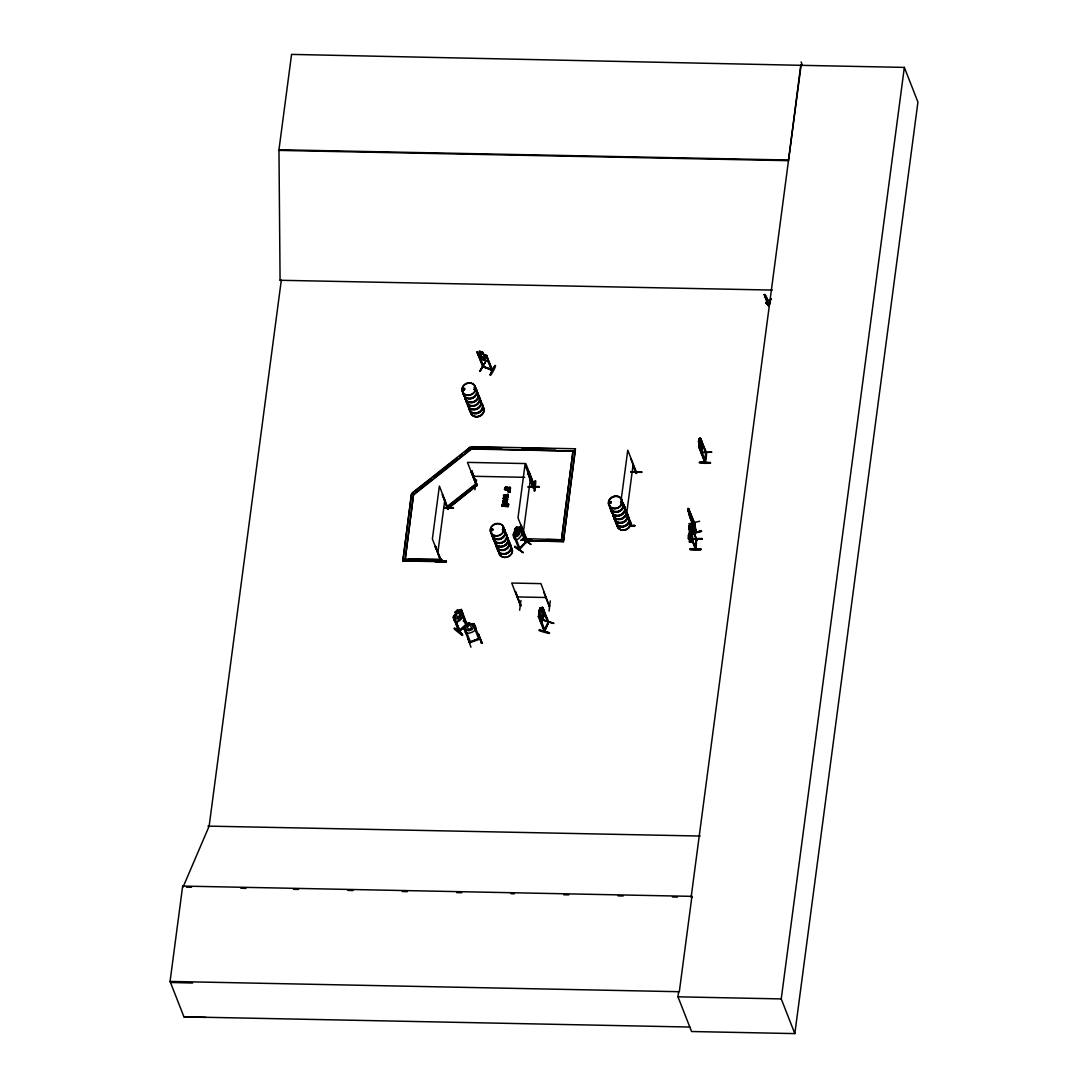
<?xml version="1.0" encoding="UTF-8"?>
<svg xmlns="http://www.w3.org/2000/svg" width="1088" height="1088" viewBox="0 0 1088 1088"><rect width="100%" height="100%" fill="white"/><g stroke="black" fill="none" stroke-linecap="round" stroke-linejoin="round"><path stroke-width="1.5" d="M503.39 501.187L503.894 502.534L505.09 502.561L504.954 501.078M690.078 549.603L701.053 549.658C684.529 550.528 688.078 547.454 701.094 549.209M690.037 548.896L701.094 549.154M505.09 502.561L504.995 501.663M507.294 500.684C508.246 504.954 501.5 502.765 502.71 502.221M435.322 561.082L446.284 561.177L446.325 562.02C428.114 561.394 434.806 561.109 446.27 561.19M446.311 562.006L435.363 561.843M521.03 540.274L531.978 540.369M630.061 525.654L634.78 525.626L630.02 526.102M634.712 526.17L630.02 526.021M699.448 462.278L710.396 462.468L710.437 463.216C692.471 463.95 699.081 460.578 710.437 463.202M506.627 500.806C506.151 504.9 505.866 500.14 504.288 499.773A1.523 1.319 -21.4 0 0 503.472 499.963L503.132 502.302M505.675 502.574L505.471 500.521L504.41 500.058A1.523 1.319 -21.4 0 0 503.581 500.249L502.874 501.228M521.982 533.841L522.063 531.406M519.425 527.041C508.599 530.903 514.162 548.828 522.158 533.895L522.24 531.393L520.282 526.864L519.33 527.068C517.045 531.406 517.29 523.586 514.556 529.638L515.318 531.406L513.196 534.548L519.262 549.753C519.683 546.842 519.479 549.304 526.497 541.334M504.492 489.083L505.458 487.302L507.62 487.587M693.845 522.417L694.715 523.559L688.636 508.939L694.647 523.478M694.294 522.131L693.967 523.233M695.79 532.182L695.98 530.822M689.289 514.189L696.225 532.209L688.731 511.251M766.564 303.049L767.434 304.45L767.802 302.777M689.438 533.65L690.159 536.534L689.506 539.825L690.336 537.295L691.247 539.553L690.486 536.534M462.944 614.081L462.713 616.556L456.674 622.214M689.275 525.354C688.976 535.024 688.568 520.363 690.078 527.231L690.363 526.17L691.968 532.358L690.921 535.663M689.357 528.877L689.343 526.347M692.172 539.349L692.458 528.999L692.172 539.349L689.493 534.099L690.186 527.802L691.438 530.985L691.098 534.031L689.846 530.849M690.39 535.119L690.118 534.222L695.817 549.1L689.67 532.467L689.126 528.306M690.975 526.293L691.451 525.395L696.85 540.246L690.975 526.293L691.451 525.395M695.246 548.597L695.368 547.495L696.034 548.202M695.558 547.998L695.368 549.032M695.422 547.631L696.524 539.172L695.436 549.1L689.615 534.099M691.234 539.158L702.263 538.628L691.288 538.601M701.842 450.486L698.496 441.959L698.85 438.75L699.652 440.626L699.924 438.342C704.97 440.232 700.672 469.472 701.95 442.381M698.578 442.014L698.972 438.75M698.904 445.835L700.264 437.934M699.026 445.835L699.761 441.184M700.645 447.413L701.012 444.38M514.624 547.114L514.91 546.421L523.206 552.609L514.651 547.06L514.923 546.394M440.735 561.272L435.418 546.502L441.279 560.497L441.17 561.354L432.371 538.982L439.375 486.037L448.161 508.436M435.798 546.516L435.295 547.4M441.116 559.844C440.518 562.673 440.327 558.348 441.266 560.415M441.048 559.776L441.116 561.286M447.59 509.198C447.413 506.967 447.386 508.912 448.31 508.613L477.034 485.289L475.714 483.902L446.828 506.777L448.31 508.613M447.671 508.436L447.522 509.225M534.562 485.833C531.937 486.282 534.888 484.214 534.63 486.268L525.844 463.57L467.473 462.386L476.286 485.098L470.737 471.172L471.77 470.832L477.034 485.153L471.77 470.832M474.885 489.79L476.585 479.849M477.278 485.058L475.905 484.187M526.483 539.145L526.347 540.246L521.03 525.368L526.946 539.362M521.41 525.382L520.921 526.266M533.664 486.309L528.17 471.988L529.149 472.002L534.548 486.214L533.555 486.2M528.183 474.232L527.911 473.321L533.61 488.199L533.746 487.098M528.496 474.803L533.242 488.09L533.773 487.234M533.474 487.669L533.542 486.594M535.214 480.801L534.67 491.028C537.513 472.627 533.596 482.786 534.14 490.974M528.074 487.016L539.104 486.622L529.693 486.499M630.686 458.619L636.385 473.498L636.398 471.947M629.408 524.946L629.721 524.661C627.98 523.75 632.563 528.034 634.78 525.626M636.181 472.994L635.8 472.097M629.558 525.422L629.462 524.076M636.466 473.294L636.548 472.532M636.398 473.402L636.507 472.505M699.802 448.61L699.53 447.712L705.228 462.59L706.357 452.254M705.758 453.152L706.398 453.737L700.631 438.886L706.561 452.866L705.867 453.546M701.012 438.886L700.522 439.783M700.808 452.581L711.824 452.186L700.808 452.404M705.255 461.19C703.99 464.685 707.472 456.049 706.262 452.254M706.194 453.397L705.826 452.173L704.643 461.176M515.494 591.831L520.853 605.798L515.535 591.478M519.642 610.205L520.948 600.522M543.728 592.062L549.168 606.383L548.978 605.581M549.059 611.075L550.27 600.889M772.371 290.074L280.078 280.282L278.963 149.75L291.57 54.4L801.081 65.321L691.125 897.342L692.322 897.369L691.927 896.362L182.662 886.081L170.068 981.43L183.94 1016.845L206.067 1017.43M405.253 559.042L441.565 559.354L441.47 561.721L402.859 560.932L411.441 494.319L413.562 494.36L471.349 448.61L575.348 451.126M402.859 560.932L411.441 494.319M573.662 451.098L471.526 449.045L470.03 447.209L412.243 492.973L413.562 494.36L404.994 560.973M405.212 559.327L413.562 494.36M437.811 552.854L444.815 499.909M441.565 559.354L441.306 561.286L402.696 560.497M471.349 448.61L471.607 446.678L575.43 448.773L563.366 541.77L526.714 540.6L526.959 538.669L563.625 539.838M413.739 494.795L471.526 449.045L471.607 446.678M502.194 506.138L508.314 505.594L508.341 506.546L502.194 506.138L508.341 506.546M502.411 504.492L508.531 503.948L508.558 504.9L502.411 504.492L508.558 504.9M503.322 498.726L503.282 497.828L506.763 496.93L503.322 498.726L507.525 499.814L507.498 498.862L504.342 498.426M506.872 497.23L503.649 496.21L503.622 495.298L508.096 494.387L508.11 495.366L504.546 495.706L508.096 494.387M502.302 506.423L502.275 505.471M502.52 504.778L502.493 503.826M503.649 496.21L503.622 495.298M506.491 500.181C508.545 500.589 505.485 499.746 506.736 501.092M507.933 491.49L510.258 490.906L510.272 491.98L507.933 491.49L510.272 491.98M508.042 491.776L507.987 491.014M507.525 499.814L507.498 498.862M505.498 498.127L507.824 497.542L507.783 496.699L504.546 495.706M507.824 497.542L507.783 496.699M510.163 491.694L510.258 490.906M523.437 531.719L530.427 478.774M563.366 541.77L575.43 448.773M626.647 513.713L633.202 464.073M279.222 150.402L788.487 160.67L800.836 64.668M801.081 65.321L904.346 67.402L917.932 102.095L794.825 1033.6L691.574 1031.519L677.974 996.826L678.64 991.862M691.927 896.362L679.32 991.712L170.068 981.43M794.825 1033.6L781.238 998.92L904.346 67.402M688.106 508.477L694.253 523.777M538.628 614.883L540.083 608.002L540.845 609.906L541.797 607.607L538.274 616.556M462.291 635.406C464.277 632.305 442.734 621.18 462.318 635.338M475.184 630.387L475.578 628.361M544.068 630.89L544.884 630.074M538.329 616.474L544.231 631.502L544.694 630.442M548.42 622.962L548.189 621.479M544.245 631.366L548.774 622.118L542.898 608.206L547.917 623.043M506.627 501.35L505.566 502.275M689.262 540.994L689.656 542.232L689.574 531.202L691.601 530.808L692.362 531.787L692.43 540.423L692.254 535.269M540.083 608.002L538.723 611.13L539.009 614.91L545.061 630.768L544.381 631.094M470.478 641.961L469.241 641.92L470.125 641.566M479.849 638.574L478.625 638.534M507.28 501.364L506.287 502.846L502.615 502.874M702.195 539.036L691.111 538.873L702.263 538.628M453.41 508.178L443.782 508.178M539.022 487.043L528.061 486.88M641.798 472.342L630.836 472.178M526.143 538.846L526.524 539.743M533.827 487.315L524.987 464.902L517.997 517.847L526.782 540.233L526.062 539.634M636.004 472.6L635.95 471.879M462.754 389.613L463.094 388.457L464.127 388.647M463.216 389.558L463.202 388.498M464.277 389.15L463.76 388.307L464.576 388.484M464.358 388.661L463.923 389.504M464.726 389.422L464.63 388.661M474.803 389.45C473.158 388.634 475.524 388.851 474.45 389.803M474.164 389.246L475.007 389.654M491.042 529.761L492.932 529.122M492.17 529.054L491.858 530.359M491.45 529.788L492.687 529.625M492.769 529.638L491.518 530.033M492.633 530.101L492.483 529.04M493.068 529.747L491.966 530.754L491.096 529.938M502.67 530.427L502.588 529.679L502.819 530.55M503.486 529.883L502.547 529.734M502.806 530.441L503.499 530.019M609.688 502.86L610.15 501.514M609.62 502.112L609.906 502.969M610.912 502.629L610.626 501.772M621.316 502.153L620.731 503.132L627.762 450.201L636.589 472.464M503.513 501.473L503.921 500.494L504.995 501.133M539.172 629.898L549.372 632.767L549.277 633.502C535.405 630.306 535.813 628.402 549.508 632.971M518.786 549.046L519.506 549.644L526.674 541.783L520.866 527.789L520.2 528.51L525.844 542.667L526.687 541.838L525.545 542.368M509.878 488.553C507.511 491.626 507.892 485.656 509.973 488.485M696.47 539.308L696.646 539.906M696.837 540.138L690.54 524.416L692.322 529.094M487.927 361.502L488.362 360.237L486.581 355.681M482.95 366.098L492.742 370.192L486.309 355.953L491.586 370.206L491.45 369.294L492.538 369.689L492.32 370.532L486.635 355.586L477.034 352.09L480.488 358.795L488.022 361.583L488.417 360.128M467.745 638.071L470.968 647.21M765.598 295.895L764.279 294.522L765.231 295.392M767.638 299.499L768.767 303.824M447.875 508.626L447.984 509.334L442.299 494.455L447.603 509.334M440.966 560.742L441.47 561.721M533.161 486.69L533.487 487.492M704.902 461.679L699.53 447.712M454.022 615.441L453.37 616.814L459.082 631.842L459.503 630.278M459.122 631.258L466.235 624.58M699.53 440.626L699.951 439.566L701.542 445.74L700.441 449.045M183.722 885.537L209.141 826.146L281.302 280.174L280.106 280.146M453.546 616.828L461.244 609.606M549.454 605.404L549.549 606.383L540.926 583.63L511.741 583.046L520.472 605.798M539.186 617.63L539.213 616.665L544.626 631.502L548.719 622.214M548.27 623.138L543.252 608.301M544.15 611.769C545.741 617.304 536.411 630.374 544.517 614.462L542.354 607.199L547.998 621.642M543.674 620.065L553.67 623.451L543.374 620.282M544.068 630.782L547.781 622.676M478.774 639.132L473.443 625.219L474.395 624.866L473.443 625.219M478.883 639.091L479.754 638.207M479.93 639.105L469.622 642.79L463.515 627.49L464.576 626.484M692.281 540.342L691.574 541.824L692.403 540.342M478.448 353.11L477.387 353.11L483.806 367.336L482.705 366.561M482.542 352.213L479.359 350.948L480.107 352.852L478.706 352.838L479.958 356.021L485.126 359.067L486.214 358.278L482.501 352.131M480.434 358.822L488.022 361.583M483.208 353.926L482.596 352.118M485.302 354.688L486.73 355.599M487.206 356.279L486.146 356.279M479.781 371.212L485.275 362.154L479.781 371.198M480.23 371.334L485.275 362.154M483.358 366.86L482.841 366.126M483.711 367.309L480.257 357.734M490.144 374.748C495.883 361.447 498.358 363.542 490.729 375.183L490.307 374.993M490.185 374.979L495.013 365.432M515.331 531.311L514.338 533.188L515.59 536.37L517.344 536.438L519.629 534.004L520.309 531.338L519.058 528.156L517.616 528.89L517.004 527.041M464.141 389.586L464.25 388.511M491.49 530.196L491.504 529.312M520.227 604.846L520.853 605.798M609.634 501.935L609.321 502.914M610.477 501.718L610.885 502.139M548.216 622.554L548.148 621.574M544.503 630.605L544.354 630.115M518.976 549.454L519.778 548.556M520.091 548.869L514.298 534.874L513.618 535.595L514.298 534.874M525.354 541.865L526.184 541.076L525.844 542.028M526.606 541.906L520.445 526.81M553.71 623.274L543.646 620.092M458.701 631.04L465.786 624.594L466.439 625.097M458.946 631.434L453.465 617.671L454.186 616.991M459.884 631.135L454.444 617.222L453.465 617.671M466.616 623.614L465.718 624.444L466.793 623.968M477.074 484.554L475.864 484.541M503.594 501.16L504.859 500.929M509.946 487.22A1.7 1.469 -21.4 0 1 510.422 487.941C510.721 491.613 505.974 490.266 504.438 489.124M540.07 608.165L540.736 609.865L541.634 608.872L542.885 612.068L542.735 614.992L541.47 617.902L540.246 618.106M509.823 487.37L507.729 487.682L510.068 487.519A1.7 1.469 -21.4 0 1 510.53 488.226L509.633 489.886L507.715 489.641M525.98 542.586L520.486 528.714L521.152 527.993M518.894 548.842L525.422 542.096M530.998 544.177L522.376 538.397L530.699 544.49M514.651 529.706L517.099 527.095M520.989 528.36L513.658 536.166M463.678 627.572L472.586 623.642C476.422 623.043 468.33 626.144 469.526 622.69L466.113 624.036L469.567 622.785M464.508 389.558L462.93 389.708M502.411 529.72L503.118 529.489M609.77 502.153L610.694 501.949M610.83 502.629L609.498 502.262M611.075 502.86L609.362 502.819M455.75 613.741L455.083 612.041L457.708 609.579L458.388 611.497L459.925 610.83L461.176 614.013L460.401 616.61L457.953 618.909L456.103 618.773L454.852 615.59L455.94 613.795L455.192 612.014M455.858 613.714L454.05 615.495M460.564 611.007L461.557 610.545L460.836 611.225L466.398 625.056M463.57 620.541L467.038 624.09M466.534 623.696L465.814 624.376M466.997 624.43L459.286 631.72M470.601 642.532L465.025 628.252L464.182 628.918L465.025 628.252M479.985 639.146L473.892 623.764M690.826 518.949L687.929 508.79L688.514 511.931M430.794 478.842L412.243 492.973M433.432 476.762L457.069 458.048M459.694 455.967L462.318 453.886M464.943 451.806L470.03 447.209M446.991 507.212L473.253 486.418M477.034 485.289L448.147 508.178L446.828 506.777M764.293 294.698L764.782 295.95L764.388 294.481M765.843 296.018L765.544 295.555M767.326 299.69L768.876 303.729L767.244 302.233L764.66 295.705M767.285 298.996L765.925 296.194M766.115 303.076L767.339 301.145L767.706 301.811M767.516 301.335L765.762 302.41M765.857 302.967L771.079 298.846L765.911 303.035M768.495 305.728L765.993 303.008L771.433 299.214M767.176 303.334L766.482 302.6L766.741 303.715L770.331 300.383M766.428 303.538L770.386 300.478M770.562 300.71L766.632 303.797M767.856 304.613L769.624 303.538L768.033 304.803M767.734 304.939L770.372 302.886M464.535 626.552L466.738 625.641L465.365 626.851L466.616 630.034L468.887 630.782L472.11 629.612L473.307 627.626L472.056 624.444L470.111 624.498M464.331 389.735L463.338 389.953M474.844 389.667L474.246 389.436M609.647 501.758L611.279 501.99M610.735 502.887L609.96 502.928M463.202 620.867L466.942 624.24M469.594 642.342L479.59 638.221M541.688 607.689L542.477 607.226M492.415 370.505L482.514 366.493M696.782 540.274L696.211 539.77M706.33 453.764L700.155 437.811M466.902 624.022L469.2 623.846L467.119 624.594L461.312 609.498L460.061 609.783M467.201 633.447C473.008 632.699 479.006 629.789 473.797 623.818M478.448 634.182L482.174 643.212L478.285 633.991M470.438 641.73L478.638 638.765M476.979 352.186L477.89 351.927M504.234 498.141L507.715 497.243M688.078 508.368L689.887 517.412L689.058 513.618M689.058 513.672L688.405 511.673M690.88 515.195L689.914 512.557L692.267 522.594M690.608 517.371L690.771 518.242M699.652 521.247L688.772 523.804M693.981 522.934L695.83 532.209L694.498 523.328M692.05 532.902L701.474 530.985L692.254 533.691L701.556 531.474M692.131 533.161L701.474 530.985L692.158 533.27M519.411 527.136L520.377 526.918M503.73 495.598L508.205 494.673M689.574 531.202L691.601 530.93L692.349 531.882M688.582 535.092L688.486 538.764L688.459 535.092L689.602 533.161L691.016 532.889L691.057 539.988L689.656 540.274L689.384 538.478L688.514 538.628M688.609 535.201L689.207 534.942M688.486 538.764L689.234 538.614M689.547 542.11L691.682 541.702L689.534 542.232M477.047 485.112L476.898 484.146M478.312 633.978L481.617 643.457L478.53 634.195M610.123 501.622L611.143 501.786M508.11 491.3L510.381 491.191M689.588 530.318L688.962 528.564M689.479 534.181L690.309 524.851L690.078 527.231L689.289 525.531M520.35 604.792L520.486 605.35M699.135 443.714L705.391 461.625M630.904 471.77L641.879 471.92L632.305 472.042M470.737 471.172L471.73 471.186M528.115 472.328L529.108 472.342M529.53 486.73L539.036 487.179M529.543 478.679L533.61 488.199M444.081 507.634L453.478 507.756L443.918 507.892M629.979 525.286L634.671 525.436M521.016 540.165L532.005 540.328M435.322 561.109L446.393 561.462M278.963 149.75L788.229 160.018M471.77 447.114L501.922 447.712M522.009 448.12L555.506 448.8M472.913 476.272L524.62 477.306M504.982 502.262L503.894 502.534M502.615 504.111L508.654 504.234M502.398 505.757L508.436 505.879M547.033 539.498L561.966 539.798M526.714 540.6L563.19 541.334M408.558 559.11L441.728 559.79M517.181 596.918L546.366 597.516M207.944 826.118L700.21 836.046M186.456 887.169L191.556 887.264M240.829 888.257L245.929 888.366M293.515 889.331L298.602 889.426M347.888 890.419L352.988 890.528M402.261 891.521L407.361 891.616M456.634 892.609L461.734 892.718M511.006 893.71L514.406 893.778M563.679 894.771L568.779 894.88M618.066 895.873L623.152 895.968M672.438 896.961L677.525 897.07M677.974 996.826L781.238 998.92M183.94 1016.845L689.806 1027.045M170.462 982.45L192.59 983.022M492.279 370.056L483.67 366.982L491.504 369.43M477.21 484.718L476 484.568M483.14 366.602L477.55 352.784M503.214 498.44L507.416 499.528M504.669 495.992L507.906 496.985M503.54 495.91L506.763 496.93M767.693 304.885L768.468 305.701M520.282 605.241L521.016 605.309M514.896 539.036L516.365 539.825M540.11 621.03L541.307 621.806M482.895 367.064L477.034 352.09M455.246 621.302L456.756 622.282M505.172 489.178C508.926 490.198 505.838 485.71 505.104 489.151M465.419 632.033L467.228 633.257M467.255 633.366L465.351 632.182M523.206 552.609L514.882 546.475M700.781 452.037L701.678 452.608M700.781 452.159L701.692 452.744M691.397 538.655L692.158 539.213M469.513 642.831L469.39 641.825M636.018 473.389L632.903 465.46M460.156 609.756L458.306 611.429L457.64 609.715M455.015 628.211L462.74 634.984M769.855 304.15L767.339 301.145M766.333 302.709L767.026 303.443M766.877 303.606L767.57 304.341M470.193 447.644L471.526 449.045M475.878 484.337L477.21 485.724M768.318 305.497L769.447 303.362M478.938 356.701L480.542 358.7M766.414 297.446L767.448 299.35M503.282 502.52L502.751 501.405M765.19 297.446L764.592 296.507M765.299 297.35L767.366 302.138M801.108 61.962L802.332 65.09M698.85 438.75L702.209 447.454M698.918 439.742L698.673 441.701M705.446 461.693L705.201 461.19M698.999 447.494L704.847 462.577M687.806 508.817L688.514 510.68L688.446 509.674M689.574 515.766L695.83 532.209M689.874 517.33L691.805 521.982M690.118 534.222L695.545 548.094M486.921 357.503L491.572 370.151M528.17 471.988L532.236 482.378M507.742 487.696C504.574 483.48 503.458 493.626 507.484 489.287M514.665 529.611L515.426 531.379M539.947 608.967L539.131 610.844M539.213 616.665L544.544 630.632M461.23 609.43L463.107 614.081C463.406 619.97 453.261 626.783 453.465 616.76M461.897 611.864L466.725 624.199M466.915 625.763L466.208 623.954L466.738 625.641M435.418 546.502L440.844 560.388M462.386 615.631L465.922 624.961M455.994 621.615L459.775 630.51M182.662 886.081L183.056 887.101M694.389 522.281L696.306 531.991M689.017 508.844L689.18 509.714M687.929 508.79L688.636 512.244M696.742 538.873L695.871 548.964L695.205 548.379M507.239 500.154L507.402 500.97M691.03 534.725L691.043 538.152L689.642 538.438L689.615 535.01M622.853 502.466A6.977 6.052 -21.4 0 1 617.522 511.442A6.977 6.052 -21.4 0 1 609.729 505.294M623.614 505.145A7.086 6.147 -21.4 0 1 620.01 515.345A7.086 6.147 -21.4 0 1 611.211 509.347M623.125 503.105A6.99 6.066 -21.4 0 1 620.31 511.074A6.99 6.066 -21.4 0 1 611.388 510.367M610.477 509.062A6.99 6.066 -21.4 0 1 609.987 507.552M623.451 504.982A6.99 6.066 -21.4 0 1 619.902 515.046A6.99 6.066 -21.4 0 1 611.225 509.13M624.607 506.94A6.977 6.052 -21.4 0 1 619.276 515.916A6.977 6.052 -21.4 0 1 611.483 509.769M625.777 509.932A6.977 6.052 -21.4 0 1 620.446 518.908A6.977 6.052 -21.4 0 1 612.653 512.761M623.696 505.349A7.086 6.147 -21.4 0 1 620.092 515.535A7.086 6.147 -21.4 0 1 611.293 509.551M623.125 502.833A7.086 6.147 -21.4 0 1 617.698 511.958A7.086 6.147 -21.4 0 1 609.783 505.716M623.043 502.642A7.086 6.147 -21.4 0 1 617.63 511.754A7.086 6.147 -21.4 0 1 609.715 505.526M612.734 512.965A6.977 6.052 -21.4 0 0 620.527 519.112A6.977 6.052 -21.4 0 0 625.872 510.163A6.977 6.052 -21.4 0 1 620.527 519.112A6.977 6.052 -21.4 0 1 612.748 512.992M626.212 512.081A6.977 6.052 -21.4 0 1 622.676 522.118A6.977 6.052 -21.4 0 1 614.013 516.215M626.593 515.032A7.086 6.147 -21.4 0 1 625.151 525.912A7.086 6.147 -21.4 0 1 615.482 520.254M626.484 512.706A6.99 6.066 -21.4 0 1 623.778 522.417A6.99 6.066 -21.4 0 1 614.271 518.459M627.735 515.902A6.99 6.066 -21.4 0 1 624.186 525.953A6.99 6.066 -21.4 0 1 615.495 520.037M629.394 520.962A6.977 6.052 -21.4 0 1 621.751 527A6.977 6.052 -21.4 0 1 615.767 520.676M626.688 515.535A6.977 6.052 -21.4 0 1 629.367 519.357M627.858 518.527A6.977 6.052 -21.4 0 1 626.443 529.23A6.977 6.052 -21.4 0 1 616.937 523.668M626.661 515.236A7.086 6.147 -21.4 0 1 625.233 526.102A7.086 6.147 -21.4 0 1 615.563 520.458M626.47 512.434A7.086 6.147 -21.4 0 1 622.866 522.621A7.086 6.147 -21.4 0 1 614.067 516.623M626.389 512.23A7.086 6.147 -21.4 0 1 622.798 522.43A7.086 6.147 -21.4 0 1 613.986 516.433M626.008 510.49A6.977 6.052 -21.4 0 1 620.663 519.466A6.977 6.052 -21.4 0 1 612.884 513.332M475.374 387.872A6.977 6.052 -21.4 0 1 471.838 397.895A6.977 6.052 -21.4 0 1 463.162 392.006M463.61 390.402A6.977 6.052 -21.4 0 1 464.494 388.933M475.742 390.823A7.086 6.147 -21.4 0 1 474.314 401.703A7.086 6.147 -21.4 0 1 464.644 396.046M474.341 387.505A6.977 6.052 -21.4 0 1 472.926 398.208A6.977 6.052 -21.4 0 1 463.42 392.646M475.592 390.687A6.977 6.052 -21.4 0 1 474.178 401.39A6.977 6.052 -21.4 0 1 464.671 395.828M475.85 391.326A6.977 6.052 -21.4 0 1 474.436 402.03A6.977 6.052 -21.4 0 1 464.916 396.467M478.271 395.338A6.95 6.025 -21.4 0 1 474.749 405.334A6.95 6.025 -21.4 0 1 466.113 399.459M474.246 386.988A7.086 6.147 -21.4 0 1 472.804 397.868A7.086 6.147 -21.4 0 1 463.148 392.224M478.366 395.556A6.963 6.038 -21.4 0 1 474.844 405.566A6.963 6.038 -21.4 0 1 466.194 399.677M480.121 402.234A6.977 6.052 -21.4 0 1 481.834 410.258A6.977 6.052 -21.4 0 1 472.913 413.277A6.977 6.052 -21.4 0 1 469.635 405.783M480.026 401.73A7.086 6.147 -21.4 0 1 478.584 412.61A7.086 6.147 -21.4 0 1 468.928 406.966M478.625 398.412A6.977 6.052 -21.4 0 1 477.21 409.115A6.977 6.052 -21.4 0 1 467.69 403.553M479.876 401.594A6.977 6.052 -21.4 0 1 478.462 412.298A6.977 6.052 -21.4 0 1 468.942 406.749M480.107 401.934A7.086 6.147 -21.4 0 1 478.666 412.801A7.086 6.147 -21.4 0 1 468.996 407.157M482.65 406.463A6.963 6.038 -21.4 0 1 479.114 416.473A6.963 6.038 -21.4 0 1 470.465 410.598M479.822 398.929A7.086 6.147 -21.4 0 1 477.088 408.775A7.086 6.147 -21.4 0 1 467.446 404.763M479.658 398.779A6.977 6.052 -21.4 0 1 476.952 408.476A6.977 6.052 -21.4 0 1 467.459 404.518M478.502 395.91A6.95 6.025 -21.4 0 1 475.81 405.566A6.95 6.025 -21.4 0 1 466.358 401.635M505.485 532.685A7.086 6.147 -21.4 0 1 500.997 543.13A7.086 6.147 -21.4 0 1 493.544 535.269M502.724 528.129A6.99 6.066 -21.4 0 1 501.296 538.846A6.99 6.066 -21.4 0 1 491.762 533.283M505.254 532.318A6.99 6.066 -21.4 0 1 501.704 542.382A6.99 6.066 -21.4 0 1 493.014 536.466M505.498 532.97A6.977 6.052 -21.4 0 1 501.949 543.007A6.977 6.052 -21.4 0 1 493.286 537.105M506.668 535.962A6.977 6.052 -21.4 0 1 503.118 545.999A6.977 6.052 -21.4 0 1 494.455 540.097M502.683 527.83A7.086 6.147 -21.4 0 1 501.255 538.696A7.086 6.147 -21.4 0 1 491.586 533.052M502.615 527.626A7.086 6.147 -21.4 0 1 501.174 538.506A7.086 6.147 -21.4 0 1 491.504 532.862M503.744 528.496A6.977 6.052 -21.4 0 1 501.038 538.193A6.977 6.052 -21.4 0 1 491.558 534.235M506.75 536.194A6.977 6.052 -21.4 0 1 504.057 545.877A6.977 6.052 -21.4 0 1 494.564 541.933M508.463 542.572A7.086 6.147 -21.4 0 1 510.204 550.718A7.086 6.147 -21.4 0 1 501.133 553.792A7.086 6.147 -21.4 0 1 497.814 546.176M506.994 539.036A6.99 6.066 -21.4 0 1 505.58 549.766A6.99 6.066 -21.4 0 1 496.046 544.19M508.246 542.218A6.99 6.066 -21.4 0 1 506.831 552.949A6.99 6.066 -21.4 0 1 497.298 547.373M508.49 542.871A6.977 6.052 -21.4 0 1 507.076 553.574A6.977 6.052 -21.4 0 1 497.556 548.026M510.938 546.87A6.977 6.052 -21.4 0 1 507.402 556.906A6.977 6.052 -21.4 0 1 498.726 551.004M506.886 538.546A7.086 6.147 -21.4 0 1 505.444 549.413A7.086 6.147 -21.4 0 1 495.788 543.769M506.886 536.534A6.977 6.052 -21.4 0 1 503.35 546.57A6.977 6.052 -21.4 0 1 494.673 540.668M511.034 547.101A6.977 6.052 -21.4 0 1 507.484 557.138A6.977 6.052 -21.4 0 1 498.821 551.235M508.014 539.417A6.977 6.052 -21.4 0 1 505.322 549.114A6.977 6.052 -21.4 0 1 495.829 545.156M506.831 536.316A7.004 6.079 -21.4 0 1 503.268 546.394A7.004 6.079 -21.4 0 1 494.578 540.464M573.05 450.65L561.49 539.798L573.05 450.65M505.022 488.254C506.464 492.782 508.654 485.166 505.022 488.254M509.986 488.838C507.538 491.953 508.164 485.86 509.986 488.838M540.954 610.436L539.689 613.346L540.94 616.542L542.205 613.632L540.954 610.436M478.706 638.534L479.142 639.458L478.761 638.452M516.65 527.898L515.413 530.033L516.65 527.898M517.834 529.462L515.562 531.882L516.8 535.065L519.085 532.644L517.834 529.462M457.395 610.477L456.049 612.53L457.395 610.477M458.619 612.068L456.171 614.353L457.409 617.549L459.857 615.25L458.619 612.068M470.329 625.07L467.106 626.226L468.343 629.408L471.58 628.252L470.329 625.07M688.99 535.745L688.745 538.002L688.99 535.745M698.999 445.822L699.094 447.576L698.999 445.822M482.025 352.322L480.08 351.628L482.025 352.322M483.344 354.511L480.325 353.423L481.576 356.606L484.595 357.694L483.344 354.511M612.734 508.15A6.977 6.052 -21.4 0 0 622.078 500.752A6.977 6.052 -21.4 0 0 611.048 497.76A6.977 6.052 -21.4 0 0 612.734 508.15M612.87 508.49A6.977 6.052 -21.4 0 0 622.214 501.092A6.977 6.052 -21.4 0 0 611.17 498.086A6.977 6.052 -21.4 0 0 612.87 508.49M612.775 508.327A7.004 6.079 -21.4 0 0 622.159 500.888A7.004 6.079 -21.4 0 0 611.089 497.882A7.004 6.079 -21.4 0 0 612.775 508.327M626.525 529.434A6.977 6.052 -21.4 0 0 627.939 518.731A6.977 6.052 -21.4 0 1 626.538 529.462A6.977 6.052 -21.4 0 1 617.018 523.899A6.977 6.052 -21.4 0 0 626.525 529.434M466.181 394.849A6.963 6.038 -21.4 0 0 475.497 387.464A6.963 6.038 -21.4 0 0 464.494 384.472A6.963 6.038 -21.4 0 0 466.181 394.849M466.303 395.162A6.95 6.025 -21.4 0 0 475.619 387.79A6.95 6.025 -21.4 0 0 464.63 384.812A6.95 6.025 -21.4 0 0 466.303 395.162M479.019 416.255A6.95 6.025 -21.4 0 0 482.555 406.259A7.004 6.079 -21.4 0 1 479.074 416.378A7.004 6.079 -21.4 0 1 470.37 410.462A6.95 6.025 -21.4 0 0 479.019 416.255M494.537 535.5A6.977 6.052 -21.4 0 0 503.88 528.088A6.977 6.052 -21.4 0 0 492.85 525.096A6.977 6.052 -21.4 0 0 494.537 535.5M494.659 535.826A6.977 6.052 -21.4 0 0 504.002 528.428A6.977 6.052 -21.4 0 0 492.973 525.422A6.977 6.052 -21.4 0 0 494.659 535.826"/></g></svg>
